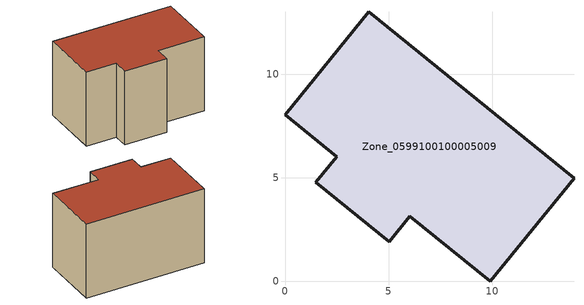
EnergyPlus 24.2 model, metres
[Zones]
Zone_0599100100005009
 floor ground (C_G): 0,8.05 4.04,13.03 13.96,4.98 9.91,0 6.03,3.15 5.02,1.91 1.49,4.78 2.5,6.02 z0
 wall outside (C_F): 4.04,13.03 0,8.05 2.5,6.02 1.49,4.78 5.02,1.91 6.03,3.15 9.91,0 13.96,4.98 4.04,13.03 z0:8.12
 roof outside (C_R): 9.91,0 13.96,4.98 4.04,13.03 0,8.05 2.5,6.02 1.49,4.78 5.02,1.91 6.03,3.15 z8.12
[BUILDING]
Pand.0599100100005009: North Axis=0; Terrain=City; Loads Convergence Tolerance Value=0.04; Temperature Convergence Tolerance Value=0.4; Solar Distribution=FullExterior; Maximum Number of Warmup Days=25; Minimum Number of Warmup Days=1
[Site:Location]
Rotterdam.The.Hague.AP_ZH_NLD Design_Conditions: Latitude=51.96; Longitude=4.45; Time Zone=1; Elevation=-4.5
[SITE:GROUNDTEMPERATURE:BUILDINGSURFACE]
18, 18, 18, 18, 18, 18, 18, 18, 18, 18, 18, 18
[MATERIAL] Thermal Absorptance=0.9; Solar Absorptance=0.7; Visible Absorptance=0.7
Name | Roughness | Thickness | Conductivity | Density | Specific Heat
G.D.2006-2014 | MediumSmooth | 0.15 | 0.06 | 540 | 1210
F.D.2006-2014 | Rough | 0.3 | 0.12 | 1920 | 840
R.D.2006-2014 | MediumRough | 0.2 | 0.08 | 1500 | 1000
[CONSTRUCTION]
C_G: G.D.2006-2014
C_F: F.D.2006-2014
C_R: R.D.2006-2014
[ZONE]
Zone_0599100100005009: Type=1; Multiplier=1; Ceiling Height=Autocalculate; Volume=Autocalculate; Floor Area=autocalculate; Part of Total Floor Area=Yes
[ZONEINFILTRATION:DESIGNFLOWRATE]
Infil_Zone_0599100100005009: Zone or ZoneList or Space or SpaceList=Zone_0599100100005009; Schedule=AlwaysOn; Design Flow Rate Calculation Method=Flow/Area; Flow Rate per Floor Area=0.0021; Constant Term Coefficient=1; Temperature Term Coefficient=0; Velocity Term Coefficient=0; Velocity Squared Term Coefficient=0
[HVACTEMPLATE:ZONE:IDEALLOADSAIRSYSTEM]
Zone_0599100100005009: Maximum Heating Supply Air Temperature=50; Minimum Cooling Supply Air Temperature=13; Maximum Heating Supply Air Humidity Ratio=0.0156; Minimum Cooling Supply Air Humidity Ratio=0.0077; Heating Limit=NoLimit; Cooling Limit=NoLimit; Dehumidification Control Type=ConstantSensibleHeatRatio; Cooling Sensible Heat Ratio=0.7; Dehumidification Setpoint=60; Humidification Control Type=None; Humidification Setpoint=30; Outdoor Air Method=None; Outdoor Air Flow Rate per Person=0.00944; Outdoor Air Flow Rate per Zone Floor Area=0; Outdoor Air Flow Rate per Zone=0; Demand Controlled Ventilation Type=None; Outdoor Air Economizer Type=NoEconomizer; Heat Recovery Type=None; Sensible Heat Recovery Effectiveness=0.7; Latent Heat Recovery Effectiveness=0.65
[ZONECONTROL:THERMOSTAT]
ThermostatControl_Zone_0599100100005009: Zone or ZoneList=Zone_0599100100005009; Control Type Schedule=DualSetpointControlType; Control 1=Thermostat_Zone_0599100100005009; Temperature Difference Between Cutout And Setpoint=0
[THERMOSTATSETPOINT:DUALSETPOINT]
Thermostat_Zone_0599100100005009: Heating Setpoint Temperature Schedule=HeatingSetpoint_Zone_0599100100005009; Cooling Setpoint Temperature Schedule=CoolingSetpoint_Zone_0599100100005009
[SCHEDULE:COMPACT]
HeatingSetpoint_Zone_0599100100005009: Through: 12/31, For: AllDays, Until: 24:00, 21
CoolingSetpoint_Zone_0599100100005009: Through: 12/31, For: AllDays, Until: 24:00, 24
DualSetpointControlType: Through: 12/31, For: AllDays, Until: 24:00, 4
AlwaysOn: Through: 12/31, For: AllDays, Until: 24:00, 1
